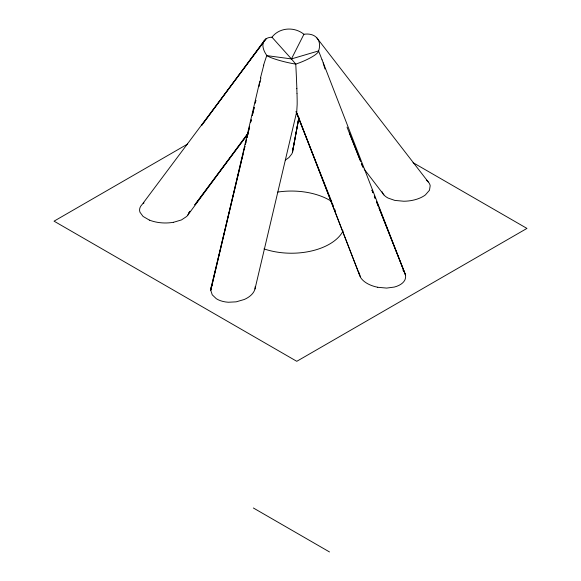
<?xml version="1.0" encoding="UTF-8"?>
<svg xmlns="http://www.w3.org/2000/svg" width="581" height="581" viewBox="0 0 581 581"><rect width="100%" height="100%" fill="white"/><g stroke="black" fill="none" stroke-linecap="round" stroke-linejoin="round"><path stroke-width="0.87" d="M255.284 287.036L255.284 286.375M259.075 86.489L259.358 84.187M259.475 83.417L259.598 82.64M292.555 152.055L298.946 117.471M254.986 288.997L296.738 111.661L297.16 104.536A55.594 7.103 84.8 0 0 297.145 99.249L297.022 93.643M260.455 77.985L263.774 65.152M259.86 81.086L210.765 290.282L212.232 294.807L216.292 298.707A18.897 10.908 0 0 0 228.304 302.243L236.155 301.844L244.281 299.484A27.932 16.13 0 0 0 255.233 287.029M241.384 161.402L210.765 290.282L210.765 289.621A27.932 16.13 0 0 1 212.493 284.487M241.805 159.63L243.061 154.335M244.107 149.92L244.95 146.39M245.364 144.625L245.995 141.975M247.041 137.566L248.305 132.265M248.719 130.5L249.561 126.97M250.818 121.676L251.239 119.911M254.173 107.55L252.285 115.496L254.137 107.55M211.056 287.66L244.848 146.397M245.269 144.633L246.54 139.338M246.961 137.574L249.496 126.978M250.549 122.562L251.181 119.911M296.738 111.661L296.433 112.169L296.027 111.567L331.94 202.377M295.736 64.113L291.437 58.921L303.921 34.279A21.533 14.757 -37.7 0 1 318.606 50.917A21.533 4.554 -21.2 0 1 295.736 64.113A21.533 2.934 13.2 0 1 266.926 55.638A21.533 12.143 36.7 0 1 271.981 37.199A21.533 19.449 10.5 0 1 303.921 34.279M264.348 40.474L201.498 125.569L265.996 38.883L142.084 204.541A18.897 10.908 0 0 0 139.97 212.232L143.049 216.415L149.448 220.148M187.641 215.333L247.644 133.979M188.919 212.769L190.002 211.31L188.919 212.769A18.897 10.908 0 0 1 186.632 216.502L181.446 219.938L173.363 222.341M194.867 204.752L247.361 134.095M194.875 204.824L247.949 134.058M143.318 203.444L144.015 202.929M187.598 144.059L54.048 221.165L296.775 361.309L526.952 228.413L413.055 162.651M285.3 160.087L288.939 157.567L291.785 153.972A27.932 16.13 0 0 0 292.824 148.126M266.926 55.638L291.437 58.921L318.606 50.917M377.672 287.283L386.663 288.082L394.339 287.058A18.897 10.908 0 0 0 403.889 281.553C406.134 278.858 406.192 274.82 404.282 271.93M253.367 507.99L329.507 551.95M271.981 37.199L291.437 58.921M316.906 37.954L428.226 181.897M364.178 169.107L383.91 194.925M359.152 272.867L360.547 277.398A27.932 16.13 0 0 0 377.694 287.254M349.399 133.005L360.046 159.906M361.375 163.268L362.37 165.796M372.022 190.169L373.017 192.696M374.353 196.058L375.348 198.579M376.677 201.941L378.34 206.146M379.008 207.824L404.63 272.554M347.046 127.137L360.67 161.612M361.331 163.297L362.994 167.502M371.971 190.205L372.966 192.732M374.295 196.095L375.29 198.615M376.626 201.977L378.282 206.182M378.95 207.867L405.538 275.14L322.092 59.821M332.296 203.35L333.291 205.87M334.605 209.124L335.607 211.651M296.31 112.104L359.283 274.188M296.55 112.111L360.198 276.774M323.145 62.864L324.997 68.979M296.869 88.682L296.375 76.489A203.568 26.036 84.8 0 0 295.758 64.157M343.095 230.897A53.837 31.083 0 0 1 263.963 248.871M277.747 192.071A53.837 31.083 0 0 1 331.49 201.367M318.504 50.932A206.676 166.703 15.3 0 1 322.005 59.828M263.607 65.152A206.676 150.319 -41.4 0 1 266.759 55.631M296.826 88.566A118.43 15.099 84.8 0 1 296.978 93.512M260.034 82.575A118.473 85.727 -42 0 1 260.905 77.934M402.909 270.129A27.932 16.13 0 0 1 403.831 271.327M426.374 180.197A18.897 10.908 0 0 1 430.187 185.695L429.49 190.227L425.401 194.918A27.932 16.13 0 0 1 403.824 201.237L394.848 200.416L388.086 198.07A18.897 10.908 0 0 1 382.109 191.774M173.349 222.312A27.932 16.13 0 0 1 149.477 220.119M298.714 118.386L292.933 149.433L298.743 118.342M255.851 100.491L255.226 103.135L255.829 100.491"/></g></svg>
